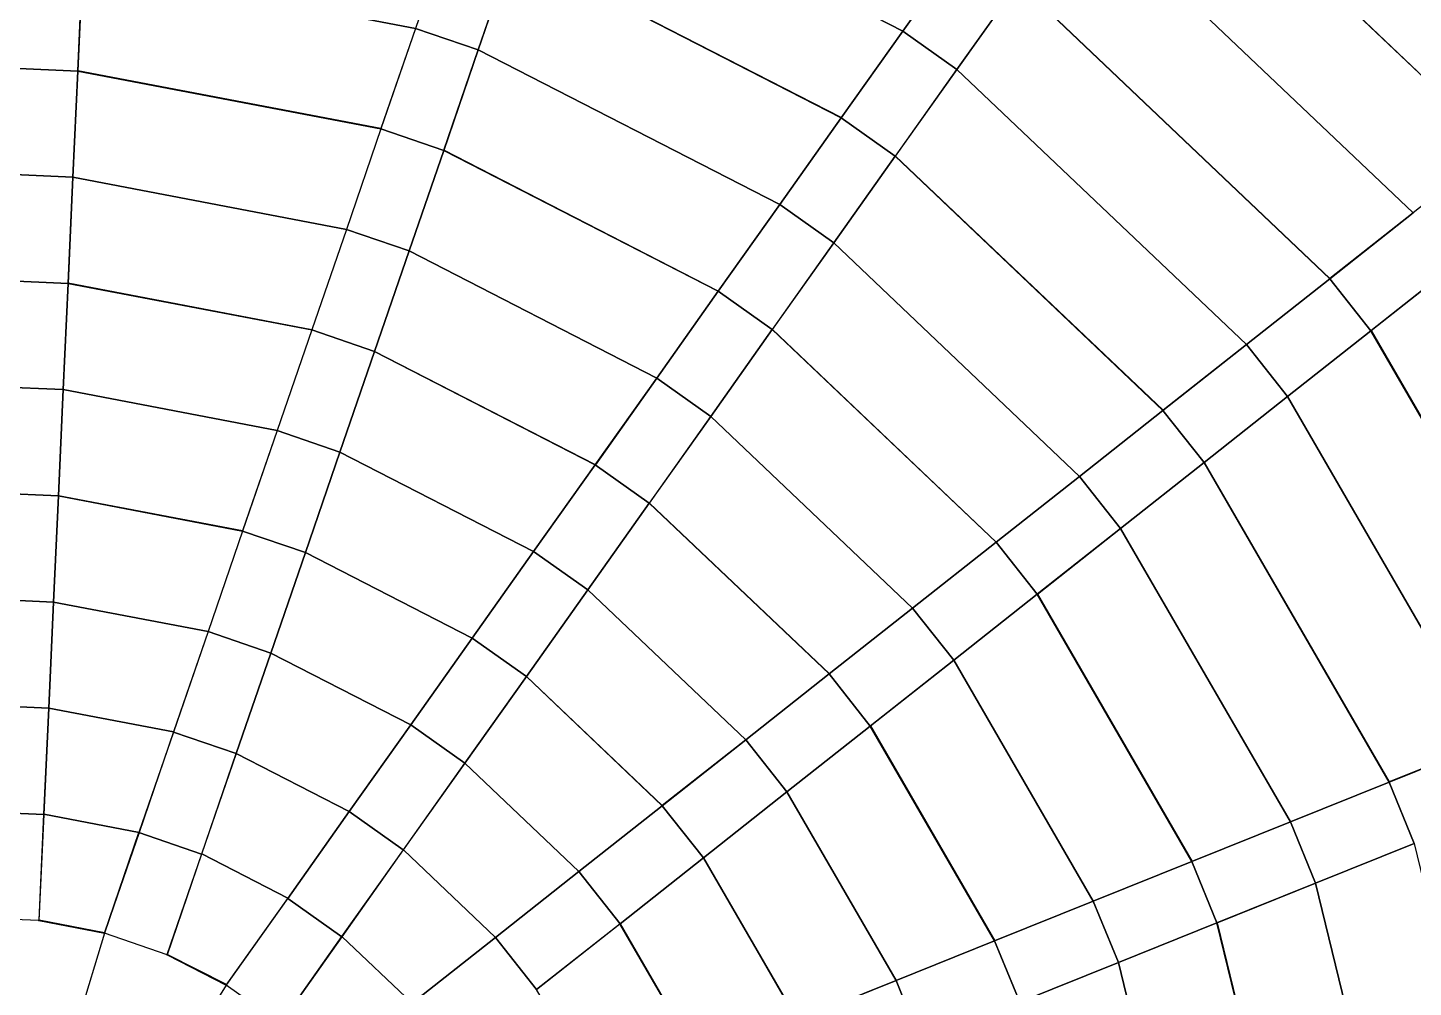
# Model space of a CAD drawing. Header units: millimetres. Extents: x -3890 to 2335, y 8273 to 14518.
# Drawn here: x -745 to 300, y 11693 to 12417 of the extents above; entities that cross this region are included whole.
import ezdxf

# ---------------------------------------------------------------- set-up
doc = ezdxf.new("R2010")
doc.units = ezdxf.units.MM
for name, color, linetype in [('FRAMES', 2, 'Continuous'), ('JOINTS', 2, 'Continuous'), ('SHELLS', 1, 'Continuous')]:
    doc.layers.add(name, color=color, linetype=linetype)

msp = doc.modelspace()

# ---------------------------------------------------------------- linework, layer by layer
at = {"layer": 'FRAMES'}
for p, q in [((362.5, 12327, 1786.5), (94.6, 12581.4, 1786.5)), ((-426.5, 12492.1, 1718.5), (-452.6, 12416.3, 1729.5)), ((-426.5, 12492.1, 1838.5), (-452.6, 12416.3, 1849.5)), ((-426.5, 12492.1, 1718.5), (-452.6, 12416.3, 1849.5)), ((-379.2, 12475.9, 1718.5), (-405.3, 12400.1, 1729.5)), ((-379.2, 12475.9, 1838.5), (-405.3, 12400.1, 1849.5)), ((-379.2, 12475.9, 1718.5), (-405.3, 12400.1, 1849.5)), ((-131.6, 12348.8, 1838.5), (-379.2, 12475.9, 1838.5)), ((-38.9, 12479.6, 1694.1), (-85.3, 12414.2, 1706.7)), ((-38.9, 12479.6, 1814.1), (-85.3, 12414.2, 1826.7)), ((-85.3, 12414.2, 1826.7), (-38.9, 12479.6, 1694.1)), ((-703.5, 12464.2, 1729.5), (-707.1, 12384.1, 1739.7)), ((-703.5, 12464.2, 1849.5), (-707.1, 12384.1, 1859.7)), ((-703.5, 12464.2, 1849.5), (-707.1, 12384.1, 1739.7)), ((1.9, 12450.7, 1694.1), (-44.5, 12385.3, 1706.7)), ((1.9, 12450.7, 1814.1), (-44.5, 12385.3, 1826.7)), ((1.9, 12450.7, 1694.1), (-44.5, 12385.3, 1826.7)), ((236.7, 12227.6, 1814.1), (1.9, 12450.7, 1814.1)), ((-452.6, 12416.3, 1729.5), (-478.6, 12340.6, 1739.7)), ((-452.6, 12416.3, 1849.5), (-478.6, 12340.6, 1859.7)), ((-452.6, 12416.3, 1849.5), (-478.6, 12340.6, 1739.7)), ((-405.3, 12400.1, 1729.5), (-452.6, 12416.3, 1729.5)), ((-452.6, 12416.3, 1729.5), (-452.6, 12416.3, 1849.5)), ((-452.6, 12416.3, 1849.5), (-405.3, 12400.1, 1849.5)), ((-85.3, 12414.2, 1706.7), (-131.6, 12348.8, 1718.5)), ((-85.3, 12414.2, 1826.7), (-131.6, 12348.8, 1838.5)), ((-131.6, 12348.8, 1718.5), (-85.3, 12414.2, 1826.7)), ((-44.5, 12385.3, 1706.7), (-85.3, 12414.2, 1706.7)), ((-85.3, 12414.2, 1706.7), (-85.3, 12414.2, 1826.7)), ((-85.3, 12414.2, 1826.7), (-44.5, 12385.3, 1826.7)), ((-405.3, 12400.1, 1729.5), (-431.3, 12324.3, 1739.7)), ((-405.3, 12400.1, 1849.5), (-431.3, 12324.3, 1859.7)), ((-405.3, 12400.1, 1849.5), (-431.3, 12324.3, 1739.7)), ((-405.3, 12400.1, 1849.5), (-405.3, 12400.1, 1729.5)), ((-707.1, 12384.1, 1739.7), (-757.1, 12386.4, 1739.7)), ((-757.1, 12386.4, 1859.7), (-707.1, 12384.1, 1859.7)), ((-707.1, 12384.1, 1739.7), (-710.8, 12304.1, 1749.1)), ((-707.1, 12384.1, 1859.7), (-710.8, 12304.1, 1869.1)), ((-707.1, 12384.1, 1739.7), (-710.8, 12304.1, 1869.1)), ((-707.1, 12384.1, 1859.7), (-707.1, 12384.1, 1739.7)), ((-478.6, 12340.6, 1859.7), (-707.1, 12384.1, 1859.7)), ((-44.5, 12385.3, 1706.7), (-90.9, 12319.9, 1718.5)), ((-44.5, 12385.3, 1826.7), (-90.9, 12319.9, 1838.5)), ((-44.5, 12385.3, 1826.7), (-90.9, 12319.9, 1718.5)), ((-44.5, 12385.3, 1826.7), (-44.5, 12385.3, 1706.7)), ((-131.6, 12348.8, 1718.5), (-178, 12283.5, 1729.5)), ((-131.6, 12348.8, 1838.5), (-178, 12283.5, 1849.5)), ((-178, 12283.5, 1849.5), (-131.6, 12348.8, 1718.5)), ((-90.9, 12319.9, 1718.5), (-131.6, 12348.8, 1718.5)), ((-131.6, 12348.8, 1718.5), (-131.6, 12348.8, 1838.5)), ((-131.6, 12348.8, 1838.5), (-90.9, 12319.9, 1838.5)), ((-478.6, 12340.6, 1739.7), (-504.7, 12264.8, 1749.1)), ((-478.6, 12340.6, 1859.7), (-504.7, 12264.8, 1869.1)), ((-478.6, 12340.6, 1739.7), (-504.7, 12264.8, 1869.1)), ((-431.3, 12324.3, 1739.7), (-478.6, 12340.6, 1739.7)), ((-478.6, 12340.6, 1739.7), (-478.6, 12340.6, 1859.7)), ((-478.6, 12340.6, 1859.7), (-431.3, 12324.3, 1859.7)), ((-431.3, 12324.3, 1739.7), (-457.4, 12248.5, 1749.1)), ((-431.3, 12324.3, 1859.7), (-457.4, 12248.5, 1869.1)), ((-431.3, 12324.3, 1739.7), (-457.4, 12248.5, 1869.1)), ((-431.3, 12324.3, 1859.7), (-431.3, 12324.3, 1739.7)), ((-224.4, 12218.1, 1859.7), (-431.3, 12324.3, 1859.7)), ((-90.9, 12319.9, 1718.5), (-137.2, 12254.6, 1729.5)), ((-90.9, 12319.9, 1838.5), (-137.2, 12254.6, 1849.5)), ((-90.9, 12319.9, 1718.5), (-137.2, 12254.6, 1849.5)), ((-90.9, 12319.9, 1838.5), (-90.9, 12319.9, 1718.5)), ((110.9, 12128.3, 1838.5), (-90.9, 12319.9, 1838.5)), ((-710.8, 12304.1, 1749.1), (-760.7, 12306.4, 1749.1)), ((-760.7, 12306.4, 1869.1), (-710.8, 12304.1, 1869.1)), ((-710.8, 12304.1, 1749.1), (-714.5, 12224, 1757.7)), ((-710.8, 12304.1, 1869.1), (-714.5, 12224, 1877.7)), ((-710.8, 12304.1, 1869.1), (-714.5, 12224, 1757.7)), ((-710.8, 12304.1, 1869.1), (-710.8, 12304.1, 1749.1)), ((-178, 12283.5, 1729.5), (-224.4, 12218.1, 1739.7)), ((-178, 12283.5, 1849.5), (-224.4, 12218.1, 1859.7)), ((-224.4, 12218.1, 1739.7), (-178, 12283.5, 1849.5)), ((-137.2, 12254.6, 1729.5), (-178, 12283.5, 1729.5)), ((-178, 12283.5, 1729.5), (-178, 12283.5, 1849.5)), ((-178, 12283.5, 1849.5), (-137.2, 12254.6, 1849.5)), ((299.6, 12277.3, 1680.7), (236.7, 12227.6, 1694.1)), ((299.6, 12277.3, 1800.7), (236.7, 12227.6, 1814.1)), ((236.7, 12227.6, 1694.1), (299.6, 12277.3, 1800.7)), ((-504.7, 12264.8, 1749.1), (-530.8, 12189, 1757.7)), ((-504.7, 12264.8, 1869.1), (-530.8, 12189, 1877.7)), ((-504.7, 12264.8, 1869.1), (-530.8, 12189, 1757.7)), ((-457.4, 12248.5, 1749.1), (-504.7, 12264.8, 1749.1)), ((-504.7, 12264.8, 1749.1), (-504.7, 12264.8, 1869.1)), ((-504.7, 12264.8, 1869.1), (-457.4, 12248.5, 1869.1)), ((-137.2, 12254.6, 1729.5), (-183.6, 12189.2, 1739.7)), ((-137.2, 12254.6, 1849.5), (-183.6, 12189.2, 1859.7)), ((-137.2, 12254.6, 1849.5), (-183.6, 12189.2, 1739.7)), ((-137.2, 12254.6, 1849.5), (-137.2, 12254.6, 1729.5)), ((-457.4, 12248.5, 1749.1), (-483.5, 12172.7, 1757.7)), ((-457.4, 12248.5, 1869.1), (-483.5, 12172.7, 1877.7)), ((-457.4, 12248.5, 1869.1), (-483.5, 12172.7, 1757.7)), ((-457.4, 12248.5, 1869.1), (-457.4, 12248.5, 1749.1)), ((330.6, 12238.1, 1680.7), (267.7, 12188.4, 1694.1)), ((330.6, 12238.1, 1800.7), (267.7, 12188.4, 1814.1)), ((330.6, 12238.1, 1800.7), (267.7, 12188.4, 1694.1)), ((-714.5, 12224, 1757.7), (-764.4, 12226.3, 1757.7)), ((-764.4, 12226.3, 1877.7), (-714.5, 12224, 1877.7)), ((-714.5, 12224, 1757.7), (-718.1, 12144, 1765.5)), ((-714.5, 12224, 1877.7), (-718.1, 12144, 1885.5)), ((-714.5, 12224, 1757.7), (-718.1, 12144, 1885.5)), ((-714.5, 12224, 1877.7), (-714.5, 12224, 1757.7)), ((-530.8, 12189, 1877.7), (-714.5, 12224, 1877.7)), ((236.7, 12227.6, 1694.1), (173.8, 12178, 1706.7)), ((236.7, 12227.6, 1814.1), (173.8, 12178, 1826.7)), ((173.8, 12178, 1826.7), (236.7, 12227.6, 1694.1)), ((267.7, 12188.4, 1694.1), (236.7, 12227.6, 1694.1)), ((236.7, 12227.6, 1694.1), (236.7, 12227.6, 1814.1)), ((236.7, 12227.6, 1814.1), (267.7, 12188.4, 1814.1)), ((-224.4, 12218.1, 1739.7), (-270.7, 12152.7, 1749.1)), ((-224.4, 12218.1, 1859.7), (-270.7, 12152.7, 1869.1)), ((-270.7, 12152.7, 1869.1), (-224.4, 12218.1, 1739.7)), ((-183.6, 12189.2, 1739.7), (-224.4, 12218.1, 1739.7)), ((-224.4, 12218.1, 1739.7), (-224.4, 12218.1, 1859.7)), ((-224.4, 12218.1, 1859.7), (-183.6, 12189.2, 1859.7)), ((-530.8, 12189, 1757.7), (-556.8, 12113.2, 1765.5)), ((-530.8, 12189, 1877.7), (-556.8, 12113.2, 1885.5)), ((-530.8, 12189, 1757.7), (-556.8, 12113.2, 1885.5)), ((-483.5, 12172.7, 1757.7), (-530.8, 12189, 1757.7)), ((-530.8, 12189, 1757.7), (-530.8, 12189, 1877.7)), ((-530.8, 12189, 1877.7), (-483.5, 12172.7, 1877.7)), ((-183.6, 12189.2, 1739.7), (-229.9, 12123.8, 1749.1)), ((-183.6, 12189.2, 1859.7), (-229.9, 12123.8, 1869.1)), ((-183.6, 12189.2, 1739.7), (-229.9, 12123.8, 1869.1)), ((-183.6, 12189.2, 1859.7), (-183.6, 12189.2, 1739.7)), ((-14.9, 12029, 1859.7), (-183.6, 12189.2, 1859.7)), ((267.7, 12188.4, 1694.1), (204.8, 12138.7, 1706.7)), ((267.7, 12188.4, 1814.1), (204.8, 12138.7, 1826.7)), ((267.7, 12188.4, 1694.1), (204.8, 12138.7, 1826.7)), ((267.7, 12188.4, 1814.1), (267.7, 12188.4, 1694.1)), ((430.1, 11908.1, 1814.1), (267.7, 12188.4, 1814.1)), ((-483.5, 12172.7, 1757.7), (-509.5, 12096.9, 1765.5)), ((-483.5, 12172.7, 1877.7), (-509.5, 12096.9, 1885.5)), ((-483.5, 12172.7, 1757.7), (-509.5, 12096.9, 1885.5)), ((-483.5, 12172.7, 1877.7), (-483.5, 12172.7, 1757.7)), ((-317.1, 12087.4, 1877.7), (-483.5, 12172.7, 1877.7)), ((173.8, 12178, 1706.7), (110.9, 12128.3, 1718.5)), ((173.8, 12178, 1826.7), (110.9, 12128.3, 1838.5)), ((110.9, 12128.3, 1718.5), (173.8, 12178, 1826.7)), ((204.8, 12138.7, 1706.7), (173.8, 12178, 1706.7)), ((173.8, 12178, 1706.7), (173.8, 12178, 1826.7)), ((173.8, 12178, 1826.7), (204.8, 12138.7, 1826.7)), ((-270.7, 12152.7, 1749.1), (-317.1, 12087.4, 1757.7)), ((-270.7, 12152.7, 1869.1), (-317.1, 12087.4, 1877.7)), ((-317.1, 12087.4, 1757.7), (-270.7, 12152.7, 1869.1)), ((-229.9, 12123.8, 1749.1), (-270.7, 12152.7, 1749.1)), ((-270.7, 12152.7, 1749.1), (-270.7, 12152.7, 1869.1)), ((-270.7, 12152.7, 1869.1), (-229.9, 12123.8, 1869.1)), ((-718.1, 12144, 1765.5), (-768, 12146.2, 1765.5)), ((-768, 12146.2, 1885.5), (-718.1, 12144, 1885.5)), ((-718.1, 12144, 1765.5), (-721.8, 12063.9, 1772.5)), ((-718.1, 12144, 1885.5), (-721.8, 12063.9, 1892.5)), ((-718.1, 12144, 1885.5), (-721.8, 12063.9, 1772.5)), ((-718.1, 12144, 1885.5), (-718.1, 12144, 1765.5)), ((204.8, 12138.7, 1706.7), (141.9, 12089.1, 1718.5)), ((204.8, 12138.7, 1826.7), (141.9, 12089.1, 1838.5)), ((204.8, 12138.7, 1826.7), (141.9, 12089.1, 1718.5)), ((204.8, 12138.7, 1826.7), (204.8, 12138.7, 1706.7)), ((110.9, 12128.3, 1718.5), (48, 12078.6, 1729.5)), ((110.9, 12128.3, 1838.5), (48, 12078.6, 1849.5)), ((48, 12078.6, 1849.5), (110.9, 12128.3, 1718.5)), ((141.9, 12089.1, 1718.5), (110.9, 12128.3, 1718.5)), ((110.9, 12128.3, 1718.5), (110.9, 12128.3, 1838.5)), ((110.9, 12128.3, 1838.5), (141.9, 12089.1, 1838.5)), ((-229.9, 12123.8, 1749.1), (-276.3, 12058.4, 1757.7)), ((-229.9, 12123.8, 1869.1), (-276.3, 12058.4, 1877.7)), ((-229.9, 12123.8, 1869.1), (-276.3, 12058.4, 1757.7)), ((-229.9, 12123.8, 1869.1), (-229.9, 12123.8, 1749.1)), ((-556.8, 12113.2, 1765.5), (-582.9, 12037.4, 1772.5)), ((-556.8, 12113.2, 1885.5), (-582.9, 12037.4, 1892.5)), ((-556.8, 12113.2, 1885.5), (-582.9, 12037.4, 1772.5)), ((-509.5, 12096.9, 1765.5), (-556.8, 12113.2, 1765.5)), ((-556.8, 12113.2, 1765.5), (-556.8, 12113.2, 1885.5)), ((-556.8, 12113.2, 1885.5), (-509.5, 12096.9, 1885.5)), ((-509.5, 12096.9, 1765.5), (-535.6, 12021.2, 1772.5)), ((-509.5, 12096.9, 1885.5), (-535.6, 12021.2, 1892.5)), ((-509.5, 12096.9, 1885.5), (-535.6, 12021.2, 1772.5)), ((-509.5, 12096.9, 1885.5), (-509.5, 12096.9, 1765.5)), ((-317.1, 12087.4, 1757.7), (-363.5, 12022, 1765.5)), ((-317.1, 12087.4, 1877.7), (-363.5, 12022, 1885.5)), ((-363.5, 12022, 1885.5), (-317.1, 12087.4, 1757.7)), ((-276.3, 12058.4, 1757.7), (-317.1, 12087.4, 1757.7)), ((-317.1, 12087.4, 1757.7), (-317.1, 12087.4, 1877.7)), ((-317.1, 12087.4, 1877.7), (-276.3, 12058.4, 1877.7)), ((141.9, 12089.1, 1718.5), (79, 12039.4, 1729.5)), ((141.9, 12089.1, 1838.5), (79, 12039.4, 1849.5)), ((141.9, 12089.1, 1718.5), (79, 12039.4, 1849.5)), ((141.9, 12089.1, 1838.5), (141.9, 12089.1, 1718.5)), ((281.4, 11848.2, 1838.5), (141.9, 12089.1, 1838.5)), ((48, 12078.6, 1729.5), (-14.9, 12029, 1739.7)), ((48, 12078.6, 1849.5), (-14.9, 12029, 1859.7)), ((-14.9, 12029, 1739.7), (48, 12078.6, 1849.5)), ((79, 12039.4, 1729.5), (48, 12078.6, 1729.5)), ((48, 12078.6, 1729.5), (48, 12078.6, 1849.5)), ((48, 12078.6, 1849.5), (79, 12039.4, 1849.5)), ((-721.8, 12063.9, 1772.5), (-771.7, 12066.2, 1772.5)), ((-771.7, 12066.2, 1892.5), (-721.8, 12063.9, 1892.5)), ((-721.8, 12063.9, 1772.5), (-725.4, 11983.8, 1778.7)), ((-721.8, 12063.9, 1892.5), (-725.4, 11983.8, 1898.7)), ((-721.8, 12063.9, 1772.5), (-725.4, 11983.8, 1898.7)), ((-721.8, 12063.9, 1892.5), (-721.8, 12063.9, 1772.5)), ((-582.9, 12037.4, 1892.5), (-721.8, 12063.9, 1892.5)), ((-276.3, 12058.4, 1757.7), (-322.7, 11993.1, 1765.5)), ((-276.3, 12058.4, 1877.7), (-322.7, 11993.1, 1885.5)), ((-276.3, 12058.4, 1757.7), (-322.7, 11993.1, 1885.5)), ((-276.3, 12058.4, 1877.7), (-276.3, 12058.4, 1757.7)), ((-140.7, 11929.7, 1877.7), (-276.3, 12058.4, 1877.7)), ((-582.9, 12037.4, 1772.5), (-608.9, 11961.6, 1778.7)), ((-582.9, 12037.4, 1892.5), (-608.9, 11961.6, 1898.7)), ((-582.9, 12037.4, 1772.5), (-608.9, 11961.6, 1898.7)), ((-535.6, 12021.2, 1772.5), (-582.9, 12037.4, 1772.5)), ((-582.9, 12037.4, 1772.5), (-582.9, 12037.4, 1892.5)), ((-582.9, 12037.4, 1892.5), (-535.6, 12021.2, 1892.5)), ((79, 12039.4, 1729.5), (16.1, 11989.7, 1739.7)), ((79, 12039.4, 1849.5), (16.1, 11989.7, 1859.7)), ((79, 12039.4, 1849.5), (16.1, 11989.7, 1739.7)), ((79, 12039.4, 1849.5), (79, 12039.4, 1729.5)), ((-14.9, 12029, 1739.7), (-77.8, 11979.3, 1749.1)), ((-14.9, 12029, 1859.7), (-77.8, 11979.3, 1869.1)), ((-77.8, 11979.3, 1869.1), (-14.9, 12029, 1739.7)), ((16.1, 11989.7, 1739.7), (-14.9, 12029, 1739.7)), ((-14.9, 12029, 1739.7), (-14.9, 12029, 1859.7)), ((-14.9, 12029, 1859.7), (16.1, 11989.7, 1859.7)), ((-535.6, 12021.2, 1772.5), (-561.7, 11945.4, 1778.7)), ((-535.6, 12021.2, 1892.5), (-561.7, 11945.4, 1898.7)), ((-535.6, 12021.2, 1772.5), (-561.7, 11945.4, 1898.7)), ((-535.6, 12021.2, 1892.5), (-535.6, 12021.2, 1772.5)), ((-409.8, 11956.6, 1892.5), (-535.6, 12021.2, 1892.5)), ((-363.5, 12022, 1765.5), (-409.8, 11956.6, 1772.5)), ((-363.5, 12022, 1885.5), (-409.8, 11956.6, 1892.5)), ((-409.8, 11956.6, 1772.5), (-363.5, 12022, 1885.5)), ((-322.7, 11993.1, 1765.5), (-363.5, 12022, 1765.5)), ((-363.5, 12022, 1765.5), (-363.5, 12022, 1885.5)), ((-363.5, 12022, 1885.5), (-322.7, 11993.1, 1885.5)), ((-322.7, 11993.1, 1765.5), (-369, 11927.7, 1772.5)), ((-322.7, 11993.1, 1885.5), (-369, 11927.7, 1892.5)), ((-322.7, 11993.1, 1885.5), (-369, 11927.7, 1772.5)), ((-322.7, 11993.1, 1885.5), (-322.7, 11993.1, 1765.5)), ((-725.4, 11983.8, 1778.7), (-775.4, 11986.1, 1778.7)), ((-775.4, 11986.1, 1898.7), (-725.4, 11983.8, 1898.7)), ((-725.4, 11983.8, 1778.7), (-729.1, 11903.8, 1784.1)), ((-725.4, 11983.8, 1898.7), (-729.1, 11903.8, 1904.1)), ((-725.4, 11983.8, 1898.7), (-729.1, 11903.8, 1784.1)), ((-725.4, 11983.8, 1898.7), (-725.4, 11983.8, 1778.7)), ((16.1, 11989.7, 1739.7), (-46.8, 11940.1, 1749.1)), ((16.1, 11989.7, 1859.7), (-46.8, 11940.1, 1869.1)), ((16.1, 11989.7, 1739.7), (-46.8, 11940.1, 1869.1)), ((16.1, 11989.7, 1859.7), (16.1, 11989.7, 1739.7)), ((132.7, 11788.4, 1859.7), (16.1, 11989.7, 1859.7)), ((-77.8, 11979.3, 1749.1), (-140.7, 11929.7, 1757.7)), ((-77.8, 11979.3, 1869.1), (-140.7, 11929.7, 1877.7)), ((-140.7, 11929.7, 1757.7), (-77.8, 11979.3, 1869.1)), ((-46.8, 11940.1, 1749.1), (-77.8, 11979.3, 1749.1)), ((-77.8, 11979.3, 1749.1), (-77.8, 11979.3, 1869.1)), ((-77.8, 11979.3, 1869.1), (-46.8, 11940.1, 1869.1)), ((-608.9, 11961.6, 1778.7), (-635, 11885.8, 1784.1)), ((-608.9, 11961.6, 1898.7), (-635, 11885.8, 1904.1)), ((-608.9, 11961.6, 1898.7), (-635, 11885.8, 1784.1)), ((-561.7, 11945.4, 1778.7), (-608.9, 11961.6, 1778.7)), ((-608.9, 11961.6, 1778.7), (-608.9, 11961.6, 1898.7)), ((-608.9, 11961.6, 1898.7), (-561.7, 11945.4, 1898.7)), ((-409.8, 11956.6, 1772.5), (-456.2, 11891.2, 1778.7)), ((-409.8, 11956.6, 1892.5), (-456.2, 11891.2, 1898.7)), ((-456.2, 11891.2, 1898.7), (-409.8, 11956.6, 1772.5)), ((-369, 11927.7, 1772.5), (-409.8, 11956.6, 1772.5)), ((-409.8, 11956.6, 1772.5), (-409.8, 11956.6, 1892.5)), ((-409.8, 11956.6, 1892.5), (-369, 11927.7, 1892.5)), ((-561.7, 11945.4, 1778.7), (-587.7, 11869.6, 1784.1)), ((-561.7, 11945.4, 1898.7), (-587.7, 11869.6, 1904.1)), ((-561.7, 11945.4, 1898.7), (-587.7, 11869.6, 1784.1)), ((-561.7, 11945.4, 1898.7), (-561.7, 11945.4, 1778.7)), ((-46.8, 11940.1, 1749.1), (-109.7, 11890.4, 1757.7)), ((-46.8, 11940.1, 1869.1), (-109.7, 11890.4, 1877.7)), ((-46.8, 11940.1, 1869.1), (-109.7, 11890.4, 1757.7)), ((-46.8, 11940.1, 1869.1), (-46.8, 11940.1, 1749.1)), ((-140.7, 11929.7, 1757.7), (-203.6, 11880, 1765.5)), ((-140.7, 11929.7, 1877.7), (-203.6, 11880, 1885.5)), ((-203.6, 11880, 1885.5), (-140.7, 11929.7, 1757.7)), ((-109.7, 11890.4, 1757.7), (-140.7, 11929.7, 1757.7)), ((-140.7, 11929.7, 1757.7), (-140.7, 11929.7, 1877.7)), ((-140.7, 11929.7, 1877.7), (-109.7, 11890.4, 1877.7)), ((-369, 11927.7, 1772.5), (-415.4, 11862.3, 1778.7)), ((-369, 11927.7, 1892.5), (-415.4, 11862.3, 1898.7)), ((-369, 11927.7, 1772.5), (-415.4, 11862.3, 1898.7)), ((-369, 11927.7, 1892.5), (-369, 11927.7, 1772.5)), ((-266.5, 11830.3, 1892.5), (-369, 11927.7, 1892.5)), ((-729.1, 11903.8, 1784.1), (-779, 11906.1, 1784.1)), ((-779, 11906.1, 1904.1), (-729.1, 11903.8, 1904.1)), ((-729.1, 11903.8, 1784.1), (-732.7, 11823.7, 1788.7)), ((-729.1, 11903.8, 1904.1), (-732.7, 11823.7, 1908.7)), ((-729.1, 11903.8, 1784.1), (-732.7, 11823.7, 1908.7)), ((-729.1, 11903.8, 1904.1), (-729.1, 11903.8, 1784.1)), ((-456.2, 11891.2, 1778.7), (-502.5, 11825.9, 1784.1)), ((-456.2, 11891.2, 1898.7), (-502.5, 11825.9, 1904.1)), ((-502.5, 11825.9, 1784.1), (-456.2, 11891.2, 1898.7)), ((-415.4, 11862.3, 1778.7), (-456.2, 11891.2, 1778.7)), ((-456.2, 11891.2, 1778.7), (-456.2, 11891.2, 1898.7)), ((-456.2, 11891.2, 1898.7), (-415.4, 11862.3, 1898.7)), ((-109.7, 11890.4, 1757.7), (-172.6, 11840.8, 1765.5)), ((-109.7, 11890.4, 1877.7), (-172.6, 11840.8, 1885.5)), ((-109.7, 11890.4, 1757.7), (-172.6, 11840.8, 1885.5)), ((-109.7, 11890.4, 1877.7), (-109.7, 11890.4, 1757.7)), ((-16, 11728.5, 1877.7), (-109.7, 11890.4, 1877.7)), ((-635, 11885.8, 1784.1), (-661.1, 11810.1, 1788.7)), ((-635, 11885.8, 1904.1), (-661.1, 11810.1, 1908.7)), ((-635, 11885.8, 1784.1), (-661.1, 11810.1, 1908.7)), ((-587.7, 11869.6, 1784.1), (-635, 11885.8, 1784.1)), ((-635, 11885.8, 1784.1), (-635, 11885.8, 1904.1)), ((-635, 11885.8, 1904.1), (-587.7, 11869.6, 1904.1)), ((-203.6, 11880, 1765.5), (-266.5, 11830.3, 1772.5)), ((-203.6, 11880, 1885.5), (-266.5, 11830.3, 1892.5)), ((-266.5, 11830.3, 1772.5), (-203.6, 11880, 1885.5)), ((-172.6, 11840.8, 1765.5), (-203.6, 11880, 1765.5)), ((-203.6, 11880, 1765.5), (-203.6, 11880, 1885.5)), ((-203.6, 11880, 1885.5), (-172.6, 11840.8, 1885.5)), ((355.7, 11878.1, 1706.7), (281.4, 11848.2, 1718.5)), ((355.7, 11878.1, 1826.7), (281.4, 11848.2, 1838.5)), ((281.4, 11848.2, 1718.5), (355.7, 11878.1, 1826.7)), ((-587.7, 11869.6, 1784.1), (-613.8, 11793.8, 1788.7)), ((-587.7, 11869.6, 1904.1), (-613.8, 11793.8, 1908.7)), ((-587.7, 11869.6, 1784.1), (-613.8, 11793.8, 1908.7)), ((-587.7, 11869.6, 1904.1), (-587.7, 11869.6, 1784.1)), ((-415.4, 11862.3, 1778.7), (-461.8, 11797, 1784.1)), ((-415.4, 11862.3, 1898.7), (-461.8, 11797, 1904.1)), ((-415.4, 11862.3, 1898.7), (-461.8, 11797, 1784.1)), ((-415.4, 11862.3, 1898.7), (-415.4, 11862.3, 1778.7)), ((281.4, 11848.2, 1718.5), (207.1, 11818.3, 1729.5)), ((281.4, 11848.2, 1838.5), (207.1, 11818.3, 1849.5)), ((207.1, 11818.3, 1849.5), (281.4, 11848.2, 1718.5)), ((300.3, 11801.9, 1718.5), (281.4, 11848.2, 1718.5)), ((281.4, 11848.2, 1718.5), (281.4, 11848.2, 1838.5)), ((281.4, 11848.2, 1838.5), (300.3, 11801.9, 1838.5)), ((-172.6, 11840.8, 1765.5), (-235.5, 11791.1, 1772.5)), ((-172.6, 11840.8, 1885.5), (-235.5, 11791.1, 1892.5)), ((-172.6, 11840.8, 1885.5), (-235.5, 11791.1, 1772.5)), ((-172.6, 11840.8, 1885.5), (-172.6, 11840.8, 1765.5)), ((-732.7, 11823.7, 1788.7), (-782.7, 11826, 1788.7)), ((-782.7, 11826, 1908.7), (-732.7, 11823.7, 1908.7)), ((-502.5, 11825.9, 1784.1), (-548.9, 11760.5, 1788.7)), ((-502.5, 11825.9, 1904.1), (-548.9, 11760.5, 1908.7)), ((-548.9, 11760.5, 1908.7), (-502.5, 11825.9, 1784.1)), ((-461.8, 11797, 1784.1), (-502.5, 11825.9, 1784.1)), ((-502.5, 11825.9, 1784.1), (-502.5, 11825.9, 1904.1)), ((-502.5, 11825.9, 1904.1), (-461.8, 11797, 1904.1)), ((-266.5, 11830.3, 1772.5), (-329.4, 11780.7, 1778.7)), ((-266.5, 11830.3, 1892.5), (-329.4, 11780.7, 1898.7)), ((-329.4, 11780.7, 1898.7), (-266.5, 11830.3, 1772.5)), ((-235.5, 11791.1, 1772.5), (-266.5, 11830.3, 1772.5)), ((-266.5, 11830.3, 1772.5), (-266.5, 11830.3, 1892.5)), ((-266.5, 11830.3, 1892.5), (-235.5, 11791.1, 1892.5)), ((-732.7, 11823.7, 1788.7), (-736.4, 11743.7, 1792.5)), ((-732.7, 11823.7, 1908.7), (-736.4, 11743.7, 1912.5)), ((-732.7, 11823.7, 1908.7), (-736.4, 11743.7, 1792.5)), ((-732.7, 11823.7, 1908.7), (-732.7, 11823.7, 1788.7)), ((207.1, 11818.3, 1729.5), (132.7, 11788.4, 1739.7)), ((207.1, 11818.3, 1849.5), (132.7, 11788.4, 1859.7)), ((132.7, 11788.4, 1739.7), (207.1, 11818.3, 1849.5)), ((226, 11772, 1729.5), (207.1, 11818.3, 1729.5)), ((207.1, 11818.3, 1729.5), (207.1, 11818.3, 1849.5)), ((207.1, 11818.3, 1849.5), (226, 11772, 1849.5)), ((-687.1, 11734.3, 1792.5), (-661.1, 11810.1, 1788.7)), ((-687.1, 11734.3, 1912.5), (-661.1, 11810.1, 1908.7)), ((-661.1, 11810.1, 1908.7), (-687.1, 11734.3, 1792.5)), ((-613.8, 11793.8, 1788.7), (-661.1, 11810.1, 1788.7)), ((-661.1, 11810.1, 1788.7), (-661.1, 11810.1, 1908.7)), ((-661.1, 11810.1, 1908.7), (-613.8, 11793.8, 1908.7)), ((-613.8, 11793.8, 1788.7), (-639.9, 11718, 1792.5)), ((-613.8, 11793.8, 1908.7), (-639.9, 11718, 1912.5)), ((-613.8, 11793.8, 1908.7), (-639.9, 11718, 1792.5)), ((-613.8, 11793.8, 1908.7), (-613.8, 11793.8, 1788.7)), ((-461.8, 11797, 1784.1), (-508.1, 11731.6, 1788.7)), ((-461.8, 11797, 1904.1), (-508.1, 11731.6, 1908.7)), ((-461.8, 11797, 1784.1), (-508.1, 11731.6, 1908.7)), ((-461.8, 11797, 1904.1), (-461.8, 11797, 1784.1)), ((300.3, 11801.9, 1718.5), (226, 11772, 1729.5)), ((300.3, 11801.9, 1838.5), (226, 11772, 1849.5)), ((300.3, 11801.9, 1718.5), (226, 11772, 1849.5)), ((-235.5, 11791.1, 1772.5), (-298.4, 11741.4, 1778.7)), ((-235.5, 11791.1, 1892.5), (-298.4, 11741.4, 1898.7)), ((-235.5, 11791.1, 1772.5), (-298.4, 11741.4, 1898.7)), ((-235.5, 11791.1, 1892.5), (-235.5, 11791.1, 1772.5)), ((-164.7, 11668.7, 1892.5), (-235.5, 11791.1, 1892.5)), ((132.7, 11788.4, 1739.7), (58.4, 11758.4, 1749.1)), ((132.7, 11788.4, 1859.7), (58.4, 11758.4, 1869.1)), ((58.4, 11758.4, 1869.1), (132.7, 11788.4, 1739.7)), ((151.6, 11742.1, 1739.7), (132.7, 11788.4, 1739.7)), ((132.7, 11788.4, 1739.7), (132.7, 11788.4, 1859.7)), ((132.7, 11788.4, 1859.7), (151.6, 11742.1, 1859.7)), ((-329.4, 11780.7, 1778.7), (-392.3, 11731, 1784.1)), ((-329.4, 11780.7, 1898.7), (-392.3, 11731, 1904.1)), ((-392.3, 11731, 1784.1), (-329.4, 11780.7, 1898.7)), ((-298.4, 11741.4, 1778.7), (-329.4, 11780.7, 1778.7)), ((-329.4, 11780.7, 1778.7), (-329.4, 11780.7, 1898.7)), ((-329.4, 11780.7, 1898.7), (-298.4, 11741.4, 1898.7)), ((226, 11772, 1729.5), (151.6, 11742.1, 1739.7)), ((226, 11772, 1849.5), (151.6, 11742.1, 1859.7)), ((226, 11772, 1849.5), (151.6, 11742.1, 1739.7)), ((226, 11772, 1849.5), (226, 11772, 1729.5)), ((-595.3, 11695.1, 1792.5), (-548.9, 11760.5, 1788.7)), ((-595.3, 11695.1, 1912.5), (-548.9, 11760.5, 1908.7)), ((-595.3, 11695.1, 1792.5), (-548.9, 11760.5, 1908.7)), ((-508.1, 11731.6, 1788.7), (-548.9, 11760.5, 1788.7)), ((-548.9, 11760.5, 1788.7), (-548.9, 11760.5, 1908.7)), ((-548.9, 11760.5, 1908.7), (-508.1, 11731.6, 1908.7)), ((58.4, 11758.4, 1749.1), (-16, 11728.5, 1757.7)), ((58.4, 11758.4, 1869.1), (-16, 11728.5, 1877.7)), ((-16, 11728.5, 1757.7), (58.4, 11758.4, 1869.1)), ((77.3, 11712.1, 1749.1), (58.4, 11758.4, 1749.1)), ((58.4, 11758.4, 1749.1), (58.4, 11758.4, 1869.1)), ((58.4, 11758.4, 1869.1), (77.3, 11712.1, 1869.1)), ((-736.4, 11743.7, 1792.5), (-786.3, 11745.9, 1792.5)), ((-736.4, 11743.7, 1912.5), (-786.3, 11745.9, 1912.5)), ((-736.4, 11743.7, 1912.5), (-736.4, 11743.7, 1792.5)), ((-736.4, 11743.7, 1792.5), (-687.1, 11734.3, 1792.5)), ((-736.4, 11743.7, 1912.5), (-687.1, 11734.3, 1912.5)), ((-298.4, 11741.4, 1778.7), (-361.3, 11691.8, 1784.1)), ((-298.4, 11741.4, 1898.7), (-361.3, 11691.8, 1904.1)), ((-298.4, 11741.4, 1898.7), (-361.3, 11691.8, 1784.1)), ((-298.4, 11741.4, 1898.7), (-298.4, 11741.4, 1778.7)), ((151.6, 11742.1, 1739.7), (77.3, 11712.1, 1749.1)), ((151.6, 11742.1, 1859.7), (77.3, 11712.1, 1869.1)), ((151.6, 11742.1, 1739.7), (77.3, 11712.1, 1869.1)), ((151.6, 11742.1, 1859.7), (151.6, 11742.1, 1739.7)), ((206.7, 11516, 1859.7), (151.6, 11742.1, 1859.7)), ((-687.1, 11734.3, 1912.5), (-794.5, 11376.9, 1912.5)), ((-687.1, 11734.3, 1792.5), (-794.5, 11376.9, 1792.5)), ((-687.1, 11734.3, 1912.5), (-687.1, 11734.3, 1792.5)), ((-639.9, 11718, 1912.5), (-687.1, 11734.3, 1912.5)), ((-639.9, 11718, 1792.5), (-687.1, 11734.3, 1792.5)), ((-508.1, 11731.6, 1788.7), (-554.5, 11666.2, 1792.5)), ((-508.1, 11731.6, 1908.7), (-554.5, 11666.2, 1912.5)), ((-508.1, 11731.6, 1908.7), (-554.5, 11666.2, 1792.5)), ((-508.1, 11731.6, 1908.7), (-508.1, 11731.6, 1788.7)), ((-392.3, 11731, 1784.1), (-455.2, 11681.4, 1788.7)), ((-392.3, 11731, 1904.1), (-455.2, 11681.4, 1908.7)), ((-455.2, 11681.4, 1908.7), (-392.3, 11731, 1784.1)), ((-361.3, 11691.8, 1784.1), (-392.3, 11731, 1784.1)), ((-392.3, 11731, 1784.1), (-392.3, 11731, 1904.1)), ((-392.3, 11731, 1904.1), (-361.3, 11691.8, 1904.1)), ((-16, 11728.5, 1757.7), (-90.3, 11698.6, 1765.5)), ((-16, 11728.5, 1877.7), (-90.3, 11698.6, 1885.5)), ((-90.3, 11698.6, 1885.5), (-16, 11728.5, 1757.7)), ((2.9, 11682.2, 1757.7), (-16, 11728.5, 1757.7)), ((-16, 11728.5, 1757.7), (-16, 11728.5, 1877.7)), ((-16, 11728.5, 1877.7), (2.9, 11682.2, 1877.7)), ((-639.9, 11718, 1912.5), (-639.9, 11718, 1792.5)), ((-639.9, 11718, 1792.5), (-595.3, 11695.1, 1792.5)), ((-639.9, 11718, 1912.5), (-595.3, 11695.1, 1912.5)), ((77.3, 11712.1, 1749.1), (2.9, 11682.2, 1757.7)), ((77.3, 11712.1, 1869.1), (2.9, 11682.2, 1877.7)), ((77.3, 11712.1, 1869.1), (2.9, 11682.2, 1757.7)), ((77.3, 11712.1, 1869.1), (77.3, 11712.1, 1749.1)), ((-90.3, 11698.6, 1765.5), (-164.7, 11668.7, 1772.5)), ((-90.3, 11698.6, 1885.5), (-164.7, 11668.7, 1892.5)), ((-164.7, 11668.7, 1772.5), (-90.3, 11698.6, 1885.5)), ((-71.4, 11652.3, 1765.5), (-90.3, 11698.6, 1765.5)), ((-90.3, 11698.6, 1765.5), (-90.3, 11698.6, 1885.5)), ((-90.3, 11698.6, 1885.5), (-71.4, 11652.3, 1885.5)), ((-595.3, 11695.1, 1912.5), (-794.5, 11376.9, 1912.5)), ((-595.3, 11695.1, 1792.5), (-794.5, 11376.9, 1792.5)), ((-595.3, 11695.1, 1912.5), (-595.3, 11695.1, 1792.5)), ((-554.5, 11666.2, 1912.5), (-595.3, 11695.1, 1912.5)), ((-554.5, 11666.2, 1792.5), (-595.3, 11695.1, 1792.5))]:
    msp.add_line(p, q, dxfattribs=at)
at = {"layer": 'JOINTS'}
for p in [(-452.6, 12416.3, 1729.5), (-452.6, 12416.3, 1849.5), (-85.3, 12414.2, 1706.7), (-85.3, 12414.2, 1826.7), (-405.3, 12400.1, 1729.5), (-405.3, 12400.1, 1849.5), (-707.1, 12384.1, 1739.7), (-707.1, 12384.1, 1859.7), (-44.5, 12385.3, 1706.7), (-44.5, 12385.3, 1826.7), (-131.6, 12348.8, 1718.5), (-131.6, 12348.8, 1838.5), (-478.6, 12340.6, 1739.7), (-478.6, 12340.6, 1859.7), (-431.3, 12324.3, 1739.7), (-431.3, 12324.3, 1859.7), (-90.9, 12319.9, 1718.5), (-90.9, 12319.9, 1838.5), (-710.8, 12304.1, 1749.1), (-710.8, 12304.1, 1869.1), (-178, 12283.5, 1729.5), (-178, 12283.5, 1849.5), (-504.7, 12264.8, 1749.1), (-504.7, 12264.8, 1869.1), (-137.2, 12254.6, 1729.5), (-137.2, 12254.6, 1849.5), (-457.4, 12248.5, 1749.1), (-457.4, 12248.5, 1869.1), (-714.5, 12224, 1757.7), (-714.5, 12224, 1877.7), (236.7, 12227.6, 1694.1), (236.7, 12227.6, 1814.1), (-224.4, 12218.1, 1739.7), (-224.4, 12218.1, 1859.7), (-530.8, 12189, 1757.7), (-530.8, 12189, 1877.7), (-183.6, 12189.2, 1739.7), (-183.6, 12189.2, 1859.7), (267.7, 12188.4, 1694.1), (267.7, 12188.4, 1814.1), (-483.5, 12172.7, 1757.7), (-483.5, 12172.7, 1877.7), (173.8, 12178, 1706.7), (173.8, 12178, 1826.7), (-270.7, 12152.7, 1749.1), (-270.7, 12152.7, 1869.1), (-718.1, 12144, 1765.5), (-718.1, 12144, 1885.5), (204.8, 12138.7, 1706.7), (204.8, 12138.7, 1826.7), (110.9, 12128.3, 1718.5), (110.9, 12128.3, 1838.5), (-229.9, 12123.8, 1749.1), (-229.9, 12123.8, 1869.1), (-556.8, 12113.2, 1765.5), (-556.8, 12113.2, 1885.5), (-509.5, 12096.9, 1765.5), (-509.5, 12096.9, 1885.5), (-317.1, 12087.4, 1757.7), (-317.1, 12087.4, 1877.7), (141.9, 12089.1, 1718.5), (141.9, 12089.1, 1838.5), (48, 12078.6, 1729.5), (48, 12078.6, 1849.5), (-721.8, 12063.9, 1772.5), (-721.8, 12063.9, 1892.5), (-276.3, 12058.4, 1757.7), (-276.3, 12058.4, 1877.7), (-582.9, 12037.4, 1772.5), (-582.9, 12037.4, 1892.5), (79, 12039.4, 1729.5), (79, 12039.4, 1849.5), (-14.9, 12029, 1739.7), (-14.9, 12029, 1859.7), (-535.6, 12021.2, 1772.5), (-535.6, 12021.2, 1892.5), (-363.5, 12022, 1765.5), (-363.5, 12022, 1885.5), (-322.7, 11993.1, 1765.5), (-322.7, 11993.1, 1885.5), (-725.4, 11983.8, 1778.7), (-725.4, 11983.8, 1898.7), (16.1, 11989.7, 1739.7), (16.1, 11989.7, 1859.7), (-77.8, 11979.3, 1749.1), (-77.8, 11979.3, 1869.1), (-608.9, 11961.6, 1778.7), (-608.9, 11961.6, 1898.7), (-409.8, 11956.6, 1772.5), (-409.8, 11956.6, 1892.5), (-561.7, 11945.4, 1778.7), (-561.7, 11945.4, 1898.7), (-46.8, 11940.1, 1749.1), (-46.8, 11940.1, 1869.1), (-140.7, 11929.7, 1757.7), (-140.7, 11929.7, 1877.7), (-369, 11927.7, 1772.5), (-369, 11927.7, 1892.5), (-729.1, 11903.8, 1784.1), (-729.1, 11903.8, 1904.1), (-456.2, 11891.2, 1778.7), (-456.2, 11891.2, 1898.7), (-109.7, 11890.4, 1757.7), (-109.7, 11890.4, 1877.7), (-635, 11885.8, 1784.1), (-635, 11885.8, 1904.1), (-203.6, 11880, 1765.5), (-203.6, 11880, 1885.5), (-587.7, 11869.6, 1784.1), (-587.7, 11869.6, 1904.1), (-415.4, 11862.3, 1778.7), (-415.4, 11862.3, 1898.7), (281.4, 11848.2, 1718.5), (281.4, 11848.2, 1838.5), (-172.6, 11840.8, 1765.5), (-172.6, 11840.8, 1885.5), (-502.5, 11825.9, 1784.1), (-502.5, 11825.9, 1904.1), (-266.5, 11830.3, 1772.5), (-266.5, 11830.3, 1892.5), (-732.7, 11823.7, 1788.7), (-732.7, 11823.7, 1908.7), (207.1, 11818.3, 1729.5), (207.1, 11818.3, 1849.5), (-661.1, 11810.1, 1788.7), (-661.1, 11810.1, 1908.7), (-613.8, 11793.8, 1788.7), (-613.8, 11793.8, 1908.7), (-461.8, 11797, 1784.1), (-461.8, 11797, 1904.1), (-235.5, 11791.1, 1772.5), (-235.5, 11791.1, 1892.5), (132.7, 11788.4, 1739.7), (132.7, 11788.4, 1859.7), (-329.4, 11780.7, 1778.7), (-329.4, 11780.7, 1898.7), (226, 11772, 1729.5), (226, 11772, 1849.5), (-548.9, 11760.5, 1788.7), (-548.9, 11760.5, 1908.7), (58.4, 11758.4, 1749.1), (58.4, 11758.4, 1869.1), (-736.4, 11743.7, 1792.5), (-736.4, 11743.7, 1912.5), (-298.4, 11741.4, 1778.7), (-298.4, 11741.4, 1898.7), (151.6, 11742.1, 1739.7), (151.6, 11742.1, 1859.7), (-687.1, 11734.3, 1792.5), (-687.1, 11734.3, 1912.5), (-508.1, 11731.6, 1788.7), (-508.1, 11731.6, 1908.7), (-392.3, 11731, 1784.1), (-392.3, 11731, 1904.1), (-16, 11728.5, 1757.7), (-16, 11728.5, 1877.7), (-639.9, 11718, 1792.5), (-639.9, 11718, 1912.5), (77.3, 11712.1, 1749.1), (77.3, 11712.1, 1869.1), (-90.3, 11698.6, 1765.5), (-90.3, 11698.6, 1885.5), (-595.3, 11695.1, 1792.5), (-595.3, 11695.1, 1912.5)]:
    msp.add_point(p, dxfattribs=at)
at = {"layer": 'SHELLS'}
for points in [[(488.3, 12426.3, 1755.5), (425.4, 12376.6, 1771.4), (140.9, 12646.8, 1771.4), (187.3, 12712.2, 1755.5)], [(425.4, 12376.6, 1771.4), (362.6, 12327.1, 1787.2), (94.7, 12581.5, 1787.2), (140.9, 12646.8, 1771.4)], [(-38.9, 12479.6, 1814.1), (-85.3, 12414.2, 1826.7), (-353.2, 12551.6, 1826.7), (-327.1, 12627.4, 1814.1)], [(362.5, 12327, 1786.5), (299.6, 12277.3, 1800.7), (48.2, 12516, 1800.7), (94.6, 12581.4, 1786.5)], [(-85.3, 12414.2, 1826.7), (-131.6, 12349, 1839.3), (-379.2, 12476, 1839.3), (-353.2, 12551.6, 1826.7)], [(-85.3, 12414.2, 1826.7), (-85.3, 12414.2, 1826.7), (-353.2, 12551.6, 1826.7)], [(-426.5, 12492.1, 1838.5), (-452.6, 12416.3, 1849.5), (-703.5, 12464.2, 1849.5), (-699.8, 12544.2, 1838.5)], [(299.6, 12277.3, 1800.7), (236.8, 12227.7, 1814.9), (2, 12450.8, 1814.9), (48.2, 12516, 1800.7)], [(-131.6, 12348.8, 1838.5), (-178, 12283.5, 1849.5), (-405.3, 12400.1, 1849.5), (-379.2, 12475.9, 1838.5)], [(-131.6, 12349, 1839.3), (-379.2, 12476, 1839.3), (-379.2, 12476, 1839.3)], [(-379.2, 12475.9, 1838.5), (-131.6, 12348.8, 1838.5), (-379.2, 12475.9, 1838.5)], [(-452.6, 12416.3, 1849.5), (-478.6, 12340.7, 1860.5), (-707.1, 12384.2, 1860.5), (-703.5, 12464.2, 1849.5)], [(-452.6, 12416.3, 1849.5), (-452.6, 12416.3, 1849.5), (-703.5, 12464.2, 1849.5)], [(236.7, 12227.6, 1814.1), (173.8, 12178, 1826.7), (-44.5, 12385.3, 1826.7), (1.9, 12450.7, 1814.1)], [(1.9, 12450.7, 1814.1), (236.7, 12227.6, 1814.1), (1.9, 12450.7, 1814.1)], [(-178, 12283.5, 1849.5), (-224.3, 12218.2, 1860.5), (-431.3, 12324.4, 1860.5), (-405.3, 12400.1, 1849.5)], [(-178, 12283.5, 1849.5), (-178, 12283.5, 1849.5), (-405.3, 12400.1, 1849.5)], [(-478.6, 12340.6, 1859.7), (-504.7, 12264.8, 1869.1), (-710.8, 12304.1, 1869.1), (-707.1, 12384.1, 1859.7)], [(-478.6, 12340.7, 1860.5), (-707.1, 12384.2, 1860.5), (-707.1, 12384.2, 1860.5)], [(-707.1, 12384.1, 1859.7), (-478.6, 12340.6, 1859.7), (-707.1, 12384.1, 1859.7)], [(173.8, 12178, 1826.7), (111, 12128.4, 1839.3), (-90.8, 12320, 1839.3), (-44.5, 12385.3, 1826.7)], [(-224.4, 12218.1, 1859.7), (-270.7, 12152.7, 1869.1), (-457.4, 12248.5, 1869.1), (-431.3, 12324.3, 1859.7)], [(-224.3, 12218.2, 1860.5), (-431.3, 12324.4, 1860.5), (-431.3, 12324.4, 1860.5)], [(-431.3, 12324.3, 1859.7), (-224.4, 12218.1, 1859.7), (-431.3, 12324.3, 1859.7)], [(110.9, 12128.3, 1838.5), (48, 12078.6, 1849.5), (-137.2, 12254.6, 1849.5), (-90.9, 12319.9, 1838.5)], [(-90.9, 12319.9, 1838.5), (110.9, 12128.3, 1838.5), (-90.9, 12319.9, 1838.5)], [(-504.7, 12264.8, 1869.1), (-530.7, 12189.1, 1878.5), (-714.4, 12224.1, 1878.5), (-710.8, 12304.1, 1869.1)], [(-504.7, 12264.8, 1869.1), (-504.7, 12264.8, 1869.1), (-710.8, 12304.1, 1869.1)], [(48, 12078.6, 1849.5), (-14.8, 12029.1, 1860.5), (-183.5, 12189.3, 1860.5), (-137.2, 12254.6, 1849.5)], [(-270.7, 12152.7, 1869.1), (-317, 12087.4, 1878.5), (-483.4, 12172.8, 1878.5), (-457.4, 12248.5, 1869.1)], [(-270.7, 12152.7, 1869.1), (-270.7, 12152.7, 1869.1), (-457.4, 12248.5, 1869.1)], [(504.4, 11938, 1800.7), (430.2, 11908.1, 1814.9), (267.8, 12188.5, 1814.9), (330.6, 12238.1, 1800.7)], [(-530.8, 12189, 1877.7), (-556.8, 12113.2, 1885.5), (-718.1, 12144, 1885.5), (-714.5, 12224, 1877.7)], [(-530.7, 12189.1, 1878.5), (-714.4, 12224.1, 1878.5), (-714.4, 12224.1, 1878.5)], [(-14.9, 12029, 1859.7), (-77.8, 11979.3, 1869.1), (-229.9, 12123.8, 1869.1), (-183.6, 12189.2, 1859.7)], [(-183.6, 12189.2, 1859.7), (-14.9, 12029, 1859.7), (-183.6, 12189.2, 1859.7)], [(-14.8, 12029.1, 1860.5), (-183.5, 12189.3, 1860.5), (-183.5, 12189.3, 1860.5)], [(430.1, 11908.1, 1814.1), (355.8, 11878.1, 1826.7), (204.8, 12138.7, 1826.7), (267.7, 12188.4, 1814.1)], [(267.7, 12188.4, 1814.1), (430.1, 11908.1, 1814.1), (267.7, 12188.4, 1814.1)], [(430.2, 11908.1, 1814.9), (430.2, 11908.1, 1814.9), (430.2, 11908.1, 1814.9), (267.8, 12188.5, 1814.9)], [(-317.1, 12087.4, 1877.7), (-363.5, 12022, 1885.5), (-509.5, 12096.9, 1885.5), (-483.5, 12172.7, 1877.7)], [(-483.5, 12172.7, 1877.7), (-317.1, 12087.4, 1877.7), (-483.5, 12172.7, 1877.7)], [(-317, 12087.4, 1878.5), (-483.4, 12172.8, 1878.5), (-483.4, 12172.8, 1878.5)], [(-556.8, 12113.2, 1885.5), (-582.9, 12037.5, 1893.3), (-721.8, 12064, 1893.3), (-718.1, 12144, 1885.5)], [(-556.8, 12113.2, 1885.5), (-556.8, 12113.2, 1885.5), (-718.1, 12144, 1885.5)], [(355.7, 11878.1, 1826.7), (281.5, 11848.3, 1839.3), (142, 12089.1, 1839.3), (204.8, 12138.7, 1826.7)], [(-77.8, 11979.3, 1869.1), (-140.6, 11929.7, 1878.5), (-276.2, 12058.5, 1878.5), (-229.9, 12123.8, 1869.1)], [(-77.8, 11979.3, 1869.1), (-77.8, 11979.3, 1869.1), (-229.9, 12123.8, 1869.1)], [(-363.5, 12022, 1885.5), (-409.8, 11956.7, 1893.3), (-535.6, 12021.2, 1893.3), (-509.5, 12096.9, 1885.5)], [(-363.5, 12022, 1885.5), (-363.5, 12022, 1885.5), (-509.5, 12096.9, 1885.5)], [(281.4, 11848.2, 1838.5), (207.1, 11818.3, 1849.5), (79, 12039.4, 1849.5), (141.9, 12089.1, 1838.5)], [(141.9, 12089.1, 1838.5), (281.4, 11848.2, 1838.5), (141.9, 12089.1, 1838.5)], [(281.5, 11848.3, 1839.3), (281.5, 11848.3, 1839.3), (281.5, 11848.3, 1839.3), (142, 12089.1, 1839.3)], [(-582.9, 12037.4, 1892.5), (-608.9, 11961.6, 1898.7), (-725.4, 11983.8, 1898.7), (-721.8, 12063.9, 1892.5)], [(-582.9, 12037.5, 1893.3), (-721.8, 12064, 1893.3), (-721.8, 12064, 1893.3)], [(-721.8, 12063.9, 1892.5), (-582.9, 12037.4, 1892.5), (-721.8, 12063.9, 1892.5)], [(-140.7, 11929.7, 1877.7), (-203.6, 11880, 1885.5), (-322.7, 11993.1, 1885.5), (-276.3, 12058.4, 1877.7)], [(-276.3, 12058.4, 1877.7), (-140.7, 11929.7, 1877.7), (-276.3, 12058.4, 1877.7)], [(207.1, 11818.3, 1849.5), (132.8, 11788.4, 1860.5), (16.2, 11989.8, 1860.5), (79, 12039.4, 1849.5)], [(-409.8, 11956.6, 1892.5), (-456.2, 11891.2, 1898.7), (-561.7, 11945.4, 1898.7), (-535.6, 12021.2, 1892.5)], [(-409.8, 11956.7, 1893.3), (-535.6, 12021.2, 1893.3), (-535.6, 12021.2, 1893.3)], [(-535.6, 12021.2, 1892.5), (-409.8, 11956.6, 1892.5), (-535.6, 12021.2, 1892.5)], [(-203.6, 11880, 1885.5), (-266.5, 11830.4, 1893.3), (-369, 11927.8, 1893.3), (-322.7, 11993.1, 1885.5)], [(-608.9, 11961.6, 1898.7), (-635, 11885.9, 1904.9), (-729.1, 11903.8, 1904.9), (-725.4, 11983.8, 1898.7)], [(-608.9, 11961.6, 1898.7), (-608.9, 11961.6, 1898.7), (-725.4, 11983.8, 1898.7)], [(132.7, 11788.4, 1859.7), (58.4, 11758.4, 1869.1), (-46.8, 11940.1, 1869.1), (16.1, 11989.7, 1859.7)], [(16.1, 11989.7, 1859.7), (132.7, 11788.4, 1859.7), (16.1, 11989.7, 1859.7)], [(132.8, 11788.4, 1860.5), (132.8, 11788.4, 1860.5), (132.8, 11788.4, 1860.5), (16.2, 11989.8, 1860.5)], [(-456.2, 11891.2, 1898.7), (-502.5, 11825.9, 1904.9), (-587.7, 11869.6, 1904.9), (-561.7, 11945.4, 1898.7)], [(-456.2, 11891.2, 1898.7), (-456.2, 11891.2, 1898.7), (-561.7, 11945.4, 1898.7)], [(58.4, 11758.4, 1869.1), (-15.9, 11728.6, 1878.5), (-109.6, 11890.5, 1878.5), (-46.8, 11940.1, 1869.1)], [(-266.5, 11830.3, 1892.5), (-329.4, 11780.7, 1898.7), (-415.4, 11862.3, 1898.7), (-369, 11927.7, 1892.5)], [(-266.5, 11830.4, 1893.3), (-369, 11927.8, 1893.3), (-369, 11927.8, 1893.3)], [(-369, 11927.7, 1892.5), (-266.5, 11830.3, 1892.5), (-369, 11927.7, 1892.5)], [(-635, 11885.9, 1904.9), (-661, 11810.2, 1911), (-732.7, 11823.9, 1911), (-729.1, 11903.8, 1904.9)], [(-635, 11885.9, 1904.9), (-635, 11885.9, 1904.9), (-729.1, 11903.8, 1904.9)], [(-16, 11728.5, 1878.1), (-90.3, 11698.6, 1885.5), (-172.6, 11840.7, 1885.5), (-109.7, 11890.4, 1878.1)], [(-16, 11728.5, 1878.1), (-16, 11728.5, 1878.1), (-109.7, 11890.4, 1878.1), (-16, 11728.5, 1878.1)], [(-15.9, 11728.6, 1878.5), (-15.9, 11728.5, 1878.5), (-15.9, 11728.5, 1878.5), (-109.6, 11890.5, 1878.5)], [(-502.5, 11825.9, 1904.9), (-548.8, 11760.7, 1911), (-613.7, 11794, 1911), (-587.7, 11869.6, 1904.9)], [(-329.4, 11780.7, 1898.7), (-392.3, 11731.1, 1904.9), (-461.7, 11797, 1904.9), (-415.4, 11862.3, 1898.7)], [(-329.4, 11780.7, 1898.7), (-329.4, 11780.7, 1898.7), (-415.4, 11862.3, 1898.7)], [(-90.3, 11698.6, 1885.5), (-164.6, 11668.7, 1892.9), (-235.5, 11791.1, 1892.9), (-172.6, 11840.7, 1885.5)], [(-661, 11810.2, 1911), (-687.1, 11734.6, 1917.2), (-736.3, 11744, 1917.2), (-732.7, 11823.9, 1911)], [(-661, 11810.2, 1911), (-661, 11810.2, 1911), (-732.7, 11823.9, 1911)], [(-548.8, 11760.7, 1911), (-595.1, 11695.5, 1917.2), (-639.7, 11718.3, 1917.2), (-613.7, 11794, 1911)], [(-548.8, 11760.7, 1911), (-548.8, 11760.7, 1911), (-613.7, 11794, 1911)], [(-392.3, 11731.1, 1904.9), (-455.1, 11681.5, 1911), (-508, 11731.7, 1911), (-461.7, 11797, 1904.9)], [(366.2, 11531.6, 1838.5), (286.5, 11523.8, 1849.5), (226, 11772, 1849.5), (300.3, 11801.9, 1838.5)], [(-164.7, 11668.7, 1892.5), (-239, 11638.7, 1898.7), (-298.4, 11741.4, 1898.7), (-235.5, 11791.1, 1892.5)], [(-164.6, 11668.7, 1892.9), (-164.6, 11668.7, 1892.9), (-164.6, 11668.7, 1892.9), (-235.5, 11791.1, 1892.9)], [(-235.5, 11791.1, 1892.5), (-164.7, 11668.7, 1892.5), (-235.5, 11791.1, 1892.5)], [(286.4, 11523.8, 1849.5), (206.8, 11516.1, 1860.5), (151.7, 11742.1, 1860.5), (226, 11772, 1849.5)], [(-687.1, 11734.6, 1917.2), (-736.3, 11744, 1917.2), (-736.3, 11744, 1917.2)], [(-239, 11638.7, 1898.7), (-313.3, 11608.8, 1904.9), (-361.3, 11691.8, 1904.9), (-298.5, 11741.4, 1898.7)], [(-239, 11638.7, 1898.7), (-239, 11638.7, 1898.7), (-298.5, 11741.4, 1898.7), (-298.4, 11741.4, 1898.7)], [(206.7, 11516, 1859.7), (126.9, 11508.2, 1869.1), (77.3, 11712.1, 1869.1), (151.6, 11742.1, 1859.7)], [(151.6, 11742.1, 1859.7), (206.7, 11516, 1859.7), (151.6, 11742.1, 1859.7)], [(206.8, 11516.1, 1860.5), (206.8, 11516, 1860.5), (206.8, 11516, 1860.5), (151.7, 11742.1, 1860.5)], [(-455.1, 11681.5, 1911), (-517.9, 11632, 1917.2), (-554.2, 11666.5, 1917.2), (-508, 11731.7, 1911)], [(126.9, 11508.2, 1869.1), (47.3, 11500.5, 1878.5), (3, 11682.2, 1878.5), (77.3, 11712.1, 1869.1)]]:
    msp.add_3dface(points, dxfattribs=at)

doc.saveas('drawing.dxf')
